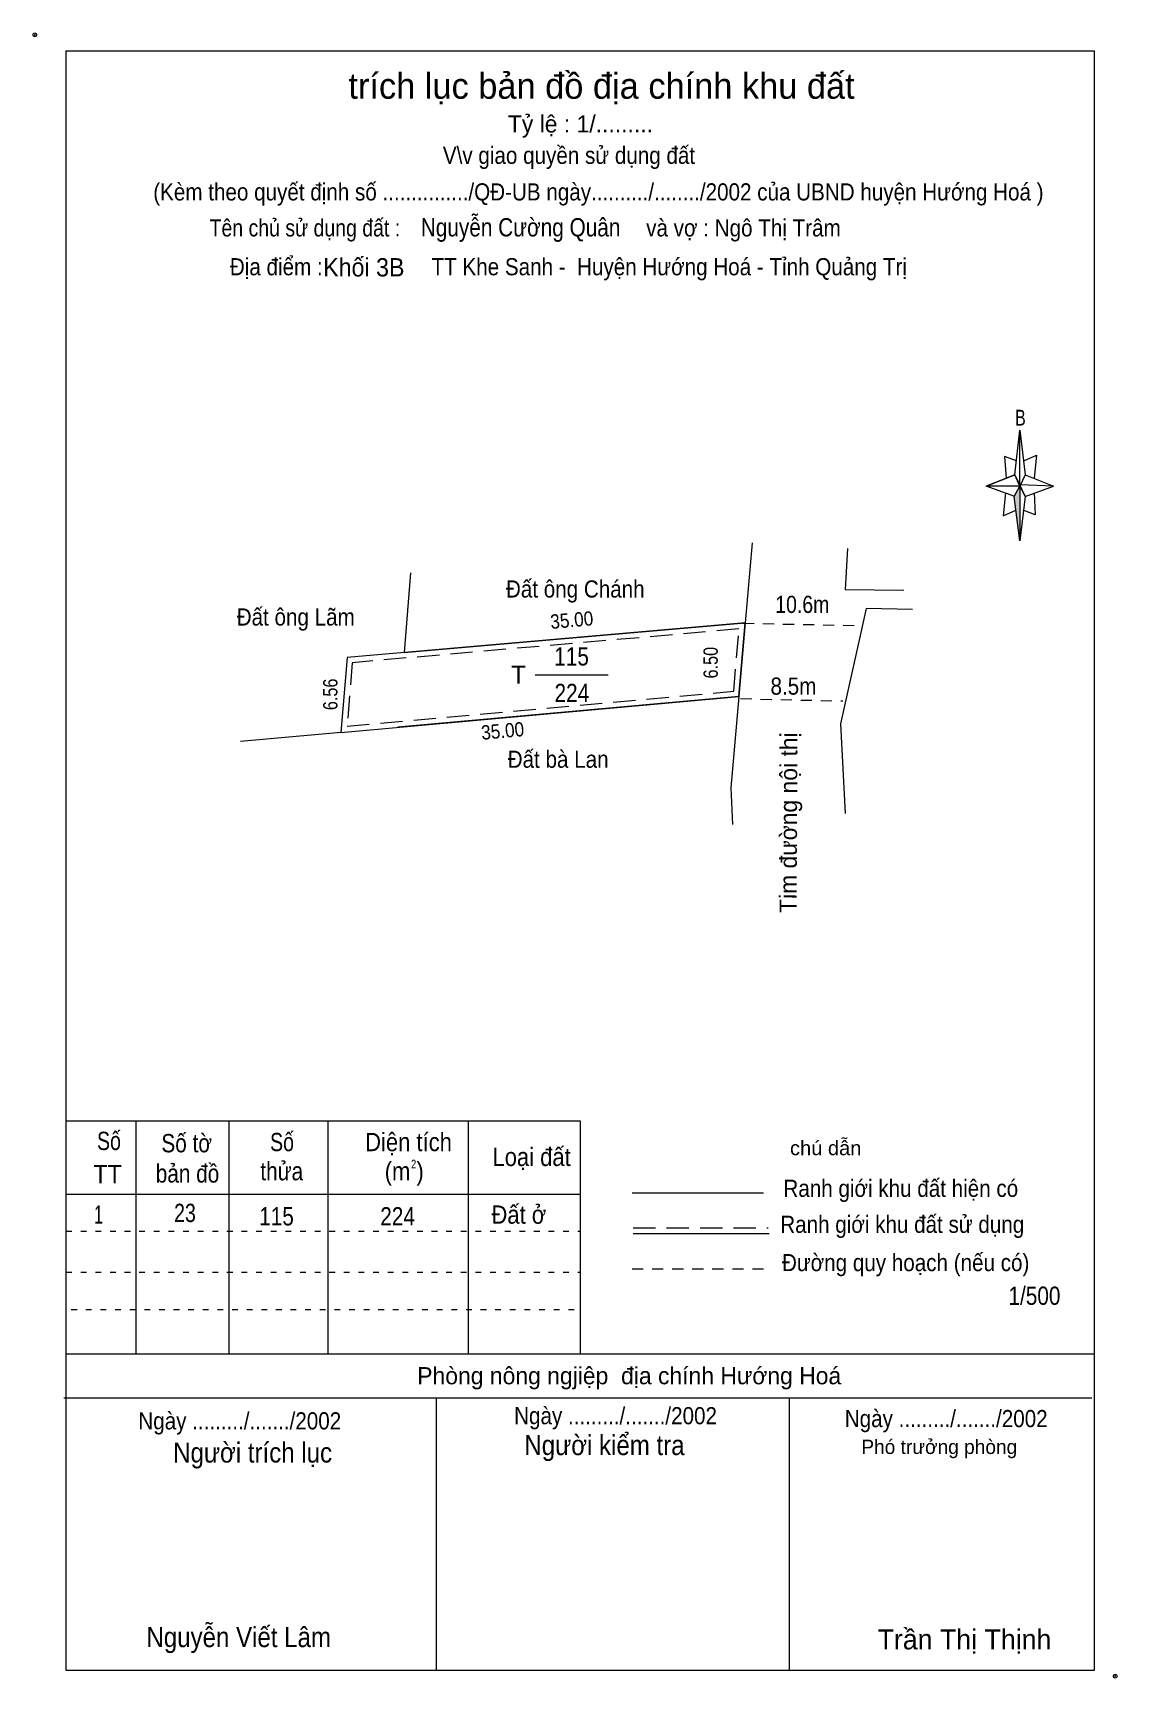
# Model space of a CAD drawing. Header units: centimetres. Extents: x 0.4 to 19.4, y 1 to 29.8.
import ezdxf
from ezdxf.enums import TextEntityAlignment as Align

# ---------------------------------------------------------------- set-up
doc = ezdxf.new("R2010")
doc.units = ezdxf.units.CM
doc.header["$LTSCALE"] = 0.13
doc.header["$PDMODE"] = 32
doc.header["$PDSIZE"] = 0.065
for name, pattern in [('DOTTED', [1.5, 0.3, -1.2]), ('MEDIUM_DASHED', [4.5, 3, -1.5]), ('SHORT_DASHED', [2.7, 1.5, -1.2])]:
    doc.linetypes.add(name, pattern=pattern)
for name, color, linetype, lineweight in [('1', 7, 'DOTTED', 13), ('33', 7, 'Continuous', 13), ('34', 7, 'Continuous', 13), ('5', 7, 'Continuous', 13)]:
    doc.layers.add(name, color=color, linetype=linetype, lineweight=lineweight)
doc.layers.add('50', color=7, linetype='Continuous')

msp = doc.modelspace()

# ---------------------------------------------------------------- hatches: boundary and pattern name
at = {"layer": '5'}
msp.add_hatch(color=256, dxfattribs=at).paths.add_polyline_path([(17.7, 21.83), (17.7, 20.87), (17.6, 21.65)])

# ---------------------------------------------------------------- linework, layer by layer
at = {"layer": '1', "linetype": 'SHORT_DASHED'}
for p, q in [((12.85, 19.43), (14.93, 19.39)), ((12.81, 18.11), (14.6, 18.07))]:
    msp.add_line(p, q, dxfattribs=at)
at = {"layer": '1', "linetype": 'Continuous'}
msp.add_line((5.81, 17.52), (4.05, 17.36), dxfattribs=at)
at = {"layer": '1'}
for p, q in [((1, 8.79), (10, 8.79)), ((1, 8.07), (10, 8.07)), ((1.09, 7.42), (10, 7.42))]:
    msp.add_line(p, q, dxfattribs=at)
at = {"layer": '1', "linetype": 'Continuous'}
msp.add_lwpolyline([(12.89, 19.44), (5.92, 18.83), (5.81, 17.52), (12.78, 18.15)], close=True, dxfattribs=at)
at = {"layer": '1', "linetype": 'MEDIUM_DASHED'}
msp.add_lwpolyline([(6.01, 18.74), (5.92, 17.63), (12.69, 18.24), (12.78, 19.33)], close=True, dxfattribs=at)
at = {"layer": '33'}
msp.add_line((9.21, 18.53), (10.49, 18.53), dxfattribs=at)
at = {"layer": '34'}
for p, q in [((13.01, 20.84), (12.89, 19.44)), ((7.03, 20.31), (6.92, 18.92)), ((12.78, 18.15), (12.64, 16.55)), ((12.64, 16.55), (12.67, 15.91))]:
    msp.add_line(p, q, dxfattribs=at)
for points in [[(14.68, 20.74), (14.64, 20.02), (15.67, 20.01)], [(15.82, 19.67), (15.01, 19.69), (14.56, 17.67), (14.64, 16.1)], [(6.92, 18.92), (12.89, 19.44), (12.78, 18.15), (6.81, 17.61)]]:
    msp.add_lwpolyline(points, dxfattribs=at)
at = {"layer": '5'}
for p, q in [((17.61, 22.03), (17.7, 22.81)), ((17.79, 22.03), (18.29, 21.83)), ((17.61, 21.65), (17.11, 21.83)), ((17.79, 21.65), (17.7, 20.87)), ((17.95, 21.71), (17.97, 21.33)), ((17.97, 21.33), (17.76, 21.41)), ((1, 10.72), (10, 10.72)), ((2.22, 10.72), (2.22, 6.64)), ((3.85, 10.72), (3.85, 6.64)), ((5.58, 10.72), (5.58, 6.64)), ((8.04, 10.72), (8.04, 6.64)), ((10, 10.72), (10, 6.64)), ((1, 9.44), (10, 9.44)), ((10.91, 9.46), (13.21, 9.46)), ((10.93, 8.75), (13.31, 8.75)), ((1, 6.64), (19, 6.64)), ((0.96, 5.87), (18.96, 5.87)), ((7.48, 5.87), (7.48, 1.1)), ((13.66, 5.87), (13.66, 1.1))]:
    msp.add_line(p, q, dxfattribs=at)
at = {"layer": '5', "linetype": 'MEDIUM_DASHED'}
msp.add_line((10.93, 8.85), (13.29, 8.85), dxfattribs=at)
at = {"layer": '5', "linetype": 'SHORT_DASHED'}
msp.add_line((10.91, 8.13), (13.29, 8.13), dxfattribs=at)
at = {"layer": '5'}
for points in [[(1, 29.45), (19, 29.45), (19, 1.1), (1, 1.1)], [(17.7, 22.81), (17.79, 22.03), (17.7, 21.83)], [(17.7, 21.83), (17.11, 21.83), (17.61, 22.03), (17.79, 21.65), (18.29, 21.83), (17.7, 21.85)], [(17.7, 21.83), (17.7, 20.87), (17.6, 21.65)]]:
    msp.add_lwpolyline(points, close=True, dxfattribs=at)
for points in [[(17.64, 22.27), (17.43, 22.35), (17.46, 21.97)], [(17.77, 22.27), (17.99, 22.37), (17.95, 21.97)], [(17.7, 21.83), (17.61, 22.03), (17.11, 21.83)], [(17.45, 21.71), (17.41, 21.31), (17.63, 21.41)], [(17.7, 21.83), (17.79, 21.65), (18.29, 21.83)]]:
    msp.add_lwpolyline(points, dxfattribs=at)
for p in [(0.45, 29.73), (19.37, 1)]:
    msp.add_point(p, dxfattribs=at)

# ---------------------------------------------------------------- texts
at = {"layer": '1'}
for s, height, width, p in [('Đất ông Chánh ', 0.3, 0.9, (9.965, 19.88)), ('10.6m', 0.3, 0.85, (13.89, 19.61)), ('Đất ông Lãm', 0.3, 0.9, (5.02, 19.39)), ('8.5m', 0.3, 0.9, (13.735, 18.18)), ('Đất bà Lan', 0.3, 0.9, (9.615, 16.9)), ('2', 0.15, 0.8, (7.085, 9.89))]:
    msp.add_text(s, height=height, dxfattribs=dict(at, width=width)).set_placement(p, align=Align.CENTER)
msp.add_text('Tim đường nội thị', height=0.3, rotation=89.748, dxfattribs=at).set_placement((13.798, 15.939), align=Align.CENTER)
at = {"layer": '33', "width": 0.85}
for s, p in [('115', (9.85, 18.69)), ('224', (9.855, 18.05))]:
    msp.add_text(s, height=0.32, dxfattribs=at).set_placement(p, align=Align.CENTER)
at = {"layer": '33'}
msp.add_text('T', height=0.32, dxfattribs=at).set_placement((9.05, 18.37), align=Align.RIGHT)
at = {"layer": '34'}
for s, width, p in [('Nguyễn Cường Quân ', 0.85, (7.21, 26.2)), ('Khối 3B', 0.95, (5.5, 25.5)), ('1', 0.65, (1.49, 8.92)), ('23', 0.8, (2.89, 8.95)), ('224', 0.85, (6.5, 8.89)), ('115', 0.85, (4.38, 8.89))]:
    msp.add_text(s, height=0.32, dxfattribs=dict(at, width=width)).set_placement(p)
at = {"layer": '5'}
for s, height, p in [('trích lục bản đồ địa chính khu đất', 0.45, (10.375, 28.61)), ('Tỷ lệ : 1/.........', 0.3, (10.005, 28.02)), ('Phòng nông ngjiệp  địa chính Hướng Hoá ', 0.3, (10.915, 6.11)), ('Phó trưởng phòng ', 0.25, (16.335, 4.89)), ('Trần Thị Thịnh', 0.35, (16.73, 1.47))]:
    msp.add_text(s, height=height, dxfattribs=at).set_placement(p, align=Align.CENTER)
for s, height, width, p in [('V\\v giao quyền sử dụng đất ', 0.3, 0.9, (9.855, 27.47)), ('(Kèm theo quyết định số .............../QĐ-UB ngày........../......../2002 của UBND huyện Hướng Hoá )', 0.3, 0.9, (10.32, 26.83)), ('Tên chủ sử dụng đất :', 0.3, 0.85, (5.18, 26.2)), ('và vợ : Ngô Thị Trâm ', 0.3, 0.9, (12.91, 26.2)), ('Địa điểm :                   TT Khe Sanh -  Huyện Hướng Hoá - Tỉnh Quảng Trị ', 0.3, 0.9, (9.845, 25.52)), ('B', 0.276, 0.75, (17.71, 22.89)), ('Số', 0.32, 0.8, (1.75, 10.21)), ('Số tờ', 0.32, 0.85, (3.11, 10.17)), ('Số', 0.32, 0.8, (4.78, 10.19)), ('Diện tích', 0.32, 0.9, (6.995, 10.19)), ('chú dẫn', 0.25, 1.05, (14.3, 10.12)), ('Loại đất', 0.32, 0.9, (9.15, 9.93)), ('TT', 0.32, 0.95, (1.725, 9.63)), ('bản đồ', 0.32, 0.85, (3.125, 9.64)), ('thửa', 0.32, 0.85, (4.775, 9.68)), ('(m )', 0.32, 0.9, (6.92, 9.68)), ('Ranh giới khu đất hiện có ', 0.3, 0.9, (15.665, 9.39)), ('Đất ở ', 0.32, 0.9, (8.98, 8.92)), ('Ranh giới khu đất sử dụng', 0.3, 0.9, (15.64, 8.76)), ('Đường quy hoạch (nếu có)', 0.3, 0.9, (15.7, 8.09)), ('Ngày ........./......./2002', 0.3, 0.9, (4.04, 5.32)), ('Ngày ........./......./2002', 0.3, 0.9, (10.62, 5.41)), ('Ngày ........./......./2002', 0.3, 0.9, (16.41, 5.36)), ('Người kiểm tra ', 0.35, 0.9, (10.485, 4.87)), ('Người trích lục', 0.35, 0.9, (4.265, 4.74)), ('Nguyễn Viết Lâm ', 0.35, 0.9, (4.08, 1.51))]:
    msp.add_text(s, height=height, dxfattribs=dict(at, width=width)).set_placement(p, align=Align.CENTER)
at = {"layer": '50'}
for s, height, rotation, width, p in [('35.00', 0.25, 4.99, 0.9, (9.864, 19.363)), ('6.50', 0.25, 90, 0.85, (12.41, 18.74)), ('6.56', 0.25, 90, 0.85, (5.75, 18.185)), ('35.00', 0.2498, 5.106, 0.9, (8.654, 17.423))]:
    msp.add_text(s, height=height, rotation=rotation, dxfattribs=dict(at, width=width)).set_placement(p, align=Align.CENTER)
at = {"layer": '50', "width": 0.85}
msp.add_text('1/500', height=0.32, dxfattribs=at).set_placement((17.5, 7.5))

doc.saveas('drawing.dxf')
